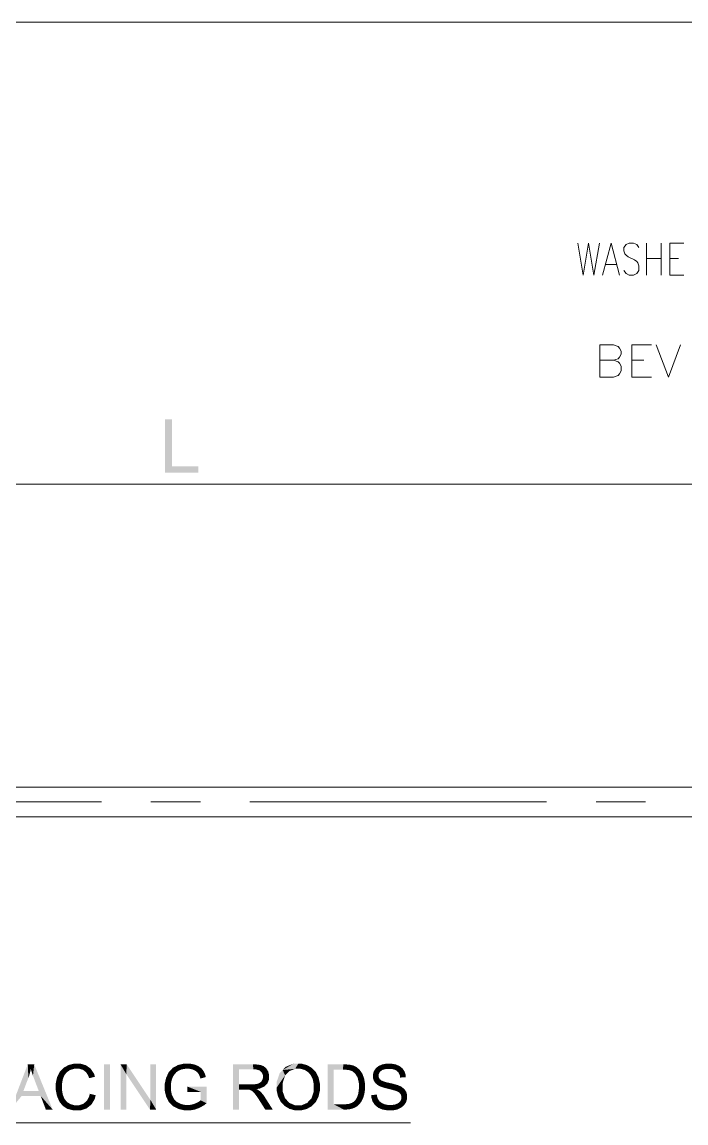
# Model space of a CAD drawing. Header units: millimetres. Extents: x 2 to 579, y 1 to 405.
# Drawn here: x 227.7 to 261.2, y 152.5 to 208.2 of the extents above; entities that cross this region are included whole.
import ezdxf

# ---------------------------------------------------------------- set-up
doc = ezdxf.new("R2010")
doc.units = ezdxf.units.MM
doc.linetypes.add('XKITLINE00', pattern=[0])
doc.layers.add('GraphicObject', color=6, linetype='Continuous', lineweight=0)
doc.layers.add('LinkedObject', color=7, linetype='Continuous', lineweight=0)

# ---------------------------------------------------------------- blocks, each defined once
blk = doc.blocks.new('*A3')
at = {"layer": 'GraphicObject', "color": 3, "linetype": 'XKITLINE00', "lineweight": 0}
blk.add_line((302.571, 208.192), (168.011, 208.192), dxfattribs=at)
blk = doc.blocks.new('*A4')
at = {"layer": 'LinkedObject'}
for points in [[(235.264, 188.088), (234.907, 185.388), (234.907, 188.088)], [(235.264, 185.707), (234.907, 185.388), (235.264, 188.088)], [(234.907, 185.388), (235.264, 185.707), (236.592, 185.388)], [(236.592, 185.388), (235.264, 185.707), (236.592, 185.707)], [(227.973, 155.452), (228.004, 154.774), (227.095, 153.165)], [(228.004, 154.774), (227.973, 155.452), (228.043, 154.883)], [(228.043, 154.883), (227.973, 155.452), (228.104, 155.102)], [(228.104, 155.102), (227.973, 155.452), (228.127, 155.212)], [(228.299, 155.452), (228.127, 155.212), (227.973, 155.452)], [(228.127, 155.212), (228.299, 155.452), (228.154, 155.118)], [(228.154, 155.118), (228.299, 155.452), (228.235, 154.88)], [(228.235, 154.88), (228.299, 155.452), (228.289, 154.736)], [(228.289, 154.736), (228.299, 155.452), (228.528, 154.105)], [(228.528, 154.105), (228.299, 155.452), (228.623, 153.858)], [(228.623, 153.858), (228.299, 155.452), (229.232, 153.165)], [(230.038, 155.422), (230.328, 155.232), (229.913, 155.353)], [(230.315, 155.491), (230.328, 155.232), (230.038, 155.422)], [(230.467, 155.491), (230.328, 155.232), (230.315, 155.491)], [(230.328, 155.232), (230.467, 155.491), (230.46, 155.232)], [(230.467, 155.491), (230.575, 155.232), (230.46, 155.232)], [(230.926, 155.403), (230.467, 155.491), (230.638, 155.491)], [(231.043, 155.316), (230.467, 155.491), (230.926, 155.403)], [(230.765, 155.175), (230.467, 155.491), (231.043, 155.316)], [(230.575, 155.232), (230.467, 155.491), (230.765, 155.175)], [(232.133, 155.452), (231.831, 153.165), (231.831, 155.452)], [(232.133, 153.165), (231.831, 153.165), (232.133, 155.452)], [(232.663, 155.452), (232.954, 154.96), (232.663, 153.165)], [(232.954, 154.96), (232.663, 155.452), (232.974, 155.452)], [(232.954, 154.96), (232.974, 155.452), (234.152, 153.165)], [(234.152, 153.165), (232.974, 155.452), (234.173, 153.657)], [(234.463, 155.452), (234.173, 153.657), (234.173, 155.452)], [(234.463, 153.165), (234.173, 153.657), (234.463, 155.452)], [(235.869, 155.491), (235.437, 155.35), (235.568, 155.421)], [(235.937, 155.232), (235.437, 155.35), (235.869, 155.491)], [(236.041, 155.232), (235.869, 155.491), (236.04, 155.491)], [(235.937, 155.232), (235.869, 155.491), (236.041, 155.232)], [(236.04, 155.491), (236.128, 155.232), (236.041, 155.232)], [(236.164, 155.491), (236.128, 155.232), (236.04, 155.491)], [(236.128, 155.232), (236.164, 155.491), (236.285, 155.202)], [(236.489, 155.41), (236.164, 155.491), (236.389, 155.451)], [(236.285, 155.202), (236.164, 155.491), (236.489, 155.41)], [(238.65, 154.443), (238.349, 153.165), (238.349, 155.452)], [(238.349, 155.452), (238.65, 155.2), (238.65, 154.443)], [(239.373, 155.2), (238.349, 155.452), (239.361, 155.452)], [(238.65, 155.2), (238.349, 155.452), (239.373, 155.2)], [(239.361, 155.452), (239.5, 155.2), (239.373, 155.2)], [(239.745, 155.421), (239.361, 155.452), (239.513, 155.452)], [(239.825, 155.39), (239.361, 155.452), (239.745, 155.421)], [(239.686, 155.148), (239.361, 155.452), (239.825, 155.39)], [(239.5, 155.2), (239.361, 155.452), (239.686, 155.148)], [(241.408, 155.491), (240.861, 155.169), (241.014, 155.33)], [(241.65, 155.491), (240.861, 155.169), (241.408, 155.491)], [(241.491, 155.23), (240.861, 155.169), (241.65, 155.491)], [(241.491, 155.23), (241.65, 155.491), (241.652, 155.23)], [(241.65, 155.491), (241.765, 155.23), (241.652, 155.23)], [(242.094, 155.415), (241.65, 155.491), (241.808, 155.491)], [(242.221, 155.34), (241.65, 155.491), (242.094, 155.415)], [(241.969, 155.173), (241.65, 155.491), (242.221, 155.34)], [(241.765, 155.23), (241.65, 155.491), (241.969, 155.173)], [(243.133, 155.452), (243.435, 155.182), (243.133, 153.165)], [(243.915, 155.182), (243.133, 155.452), (243.92, 155.452)], [(243.435, 155.182), (243.133, 155.452), (243.915, 155.182)], [(243.92, 155.452), (244.05, 155.182), (243.915, 155.182)], [(244.053, 155.452), (244.05, 155.182), (243.92, 155.452)], [(244.053, 155.452), (244.246, 155.159), (244.05, 155.182)], [(244.257, 155.436), (244.246, 155.159), (244.053, 155.452)], [(244.327, 155.419), (244.246, 155.159), (244.257, 155.436)], [(244.327, 155.419), (244.307, 155.135), (244.246, 155.159)], [(244.307, 155.135), (244.327, 155.419), (244.391, 155.103)], [(244.592, 155.315), (244.327, 155.419), (244.425, 155.397)], [(244.662, 155.255), (244.327, 155.419), (244.592, 155.315)], [(244.534, 154.973), (244.327, 155.419), (244.662, 155.255)], [(244.391, 155.103), (244.327, 155.419), (244.534, 154.973)], [(245.901, 155.173), (245.713, 155.374), (245.807, 155.413)], [(245.901, 155.452), (246.101, 155.223), (245.807, 155.413)], [(245.807, 155.413), (246.101, 155.223), (245.901, 155.173)], [(246.111, 155.491), (246.101, 155.223), (245.901, 155.452)], [(246.226, 155.491), (246.101, 155.223), (246.111, 155.491)], [(246.101, 155.223), (246.226, 155.491), (246.238, 155.223)], [(246.226, 155.491), (246.369, 155.223), (246.238, 155.223)], [(246.577, 155.45), (246.226, 155.491), (246.353, 155.491)], [(246.674, 155.409), (246.226, 155.491), (246.577, 155.45)], [(246.569, 155.168), (246.226, 155.491), (246.674, 155.409)], [(246.369, 155.223), (246.226, 155.491), (246.569, 155.168)], [(229.771, 154.767), (229.456, 154.816), (229.525, 154.949)], [(229.593, 155.082), (229.931, 155.043), (229.525, 154.949)], [(229.525, 154.949), (229.931, 155.043), (229.807, 154.873)], [(229.771, 154.767), (229.525, 154.949), (229.807, 154.873)], [(229.787, 155.284), (229.931, 155.043), (229.593, 155.082)], [(229.913, 155.353), (229.931, 155.043), (229.787, 155.284)], [(229.913, 155.353), (230.328, 155.232), (230.108, 155.169)], [(229.931, 155.043), (229.913, 155.353), (230.02, 155.106)], [(230.02, 155.106), (229.913, 155.353), (230.108, 155.169)], [(230.765, 155.175), (231.043, 155.316), (230.841, 155.118)], [(231.043, 155.316), (230.916, 155.061), (230.841, 155.118)], [(230.916, 155.061), (231.043, 155.316), (231.032, 154.88)], [(231.032, 154.88), (231.043, 155.316), (231.369, 154.825)], [(231.032, 154.88), (231.369, 154.825), (231.071, 154.755)], [(231.323, 154.983), (231.043, 155.316), (231.16, 155.229)], [(231.369, 154.825), (231.043, 155.316), (231.323, 154.983)], [(232.663, 153.165), (232.954, 154.96), (232.954, 153.165)], [(235.035, 154.921), (234.895, 154.464), (234.965, 154.776)], [(235.25, 154.67), (234.895, 154.464), (235.035, 154.921)], [(235.437, 155.35), (235.035, 154.921), (235.306, 155.28)], [(235.606, 155.138), (235.035, 154.921), (235.437, 155.35)], [(235.306, 155.28), (235.035, 154.921), (235.105, 155.065)], [(235.484, 155.054), (235.035, 154.921), (235.606, 155.138)], [(235.438, 155.003), (235.035, 154.921), (235.484, 155.054)], [(235.392, 154.951), (235.035, 154.921), (235.438, 155.003)], [(235.319, 154.838), (235.035, 154.921), (235.392, 154.951)], [(235.035, 154.921), (235.319, 154.838), (235.294, 154.777)], [(235.25, 154.67), (235.035, 154.921), (235.294, 154.777)], [(235.437, 155.35), (235.682, 155.169), (235.606, 155.138)], [(235.682, 155.169), (235.437, 155.35), (235.758, 155.201)], [(235.758, 155.201), (235.437, 155.35), (235.937, 155.232)], [(236.285, 155.202), (236.489, 155.41), (236.356, 155.172)], [(236.489, 155.41), (236.427, 155.142), (236.356, 155.172)], [(236.427, 155.142), (236.489, 155.41), (236.536, 155.062)], [(236.746, 155.258), (236.489, 155.41), (236.589, 155.37)], [(236.803, 155.187), (236.489, 155.41), (236.746, 155.258)], [(236.536, 155.062), (236.489, 155.41), (236.803, 155.187)], [(236.536, 155.062), (236.803, 155.187), (236.575, 155.012)], [(236.803, 155.187), (236.613, 154.962), (236.575, 155.012)], [(236.613, 154.962), (236.803, 155.187), (236.677, 154.825)], [(236.677, 154.825), (236.803, 155.187), (236.947, 154.928)], [(236.677, 154.825), (236.947, 154.928), (236.702, 154.737)], [(236.702, 154.737), (236.947, 154.928), (236.976, 154.812)], [(236.947, 154.928), (236.803, 155.187), (236.86, 155.115)], [(239.825, 155.39), (239.745, 155.096), (239.686, 155.148)], [(239.904, 155.359), (239.745, 155.096), (239.825, 155.39)], [(239.745, 155.096), (239.904, 155.359), (239.804, 155.044)], [(239.804, 155.044), (239.904, 155.359), (240.079, 155.173)], [(240.079, 155.173), (239.862, 154.91), (239.804, 155.044)], [(240.126, 155.095), (239.862, 154.91), (240.079, 155.173)], [(240.174, 154.922), (239.862, 154.91), (240.126, 155.095)], [(240.174, 154.828), (239.862, 154.91), (240.174, 154.922)], [(239.862, 154.91), (240.174, 154.828), (239.862, 154.829)], [(240.079, 155.173), (239.904, 155.359), (240.031, 155.251)], [(240.861, 155.169), (240.555, 154.278), (240.708, 155.008)], [(240.982, 154.899), (240.555, 154.278), (240.861, 155.169)], [(240.708, 155.008), (240.555, 154.278), (240.555, 154.563)], [(240.866, 154.531), (240.555, 154.278), (240.982, 154.899)], [(241.214, 155.12), (240.861, 155.169), (241.491, 155.23)], [(240.861, 155.169), (241.214, 155.12), (241.098, 155.01)], [(240.982, 154.899), (240.861, 155.169), (241.098, 155.01)], [(241.969, 155.173), (242.221, 155.34), (242.06, 155.116)], [(242.221, 155.34), (242.151, 155.058), (242.06, 155.116)], [(242.151, 155.058), (242.221, 155.34), (242.289, 154.897)], [(242.542, 155.053), (242.221, 155.34), (242.348, 155.264)], [(242.608, 154.918), (242.221, 155.34), (242.542, 155.053)], [(242.289, 154.897), (242.221, 155.34), (242.608, 154.918)], [(242.289, 154.897), (242.608, 154.918), (242.336, 154.793)], [(242.608, 154.918), (242.384, 154.689), (242.336, 154.793)], [(242.384, 154.689), (242.608, 154.918), (242.431, 154.445)], [(242.431, 154.445), (242.608, 154.918), (242.742, 154.476)], [(242.742, 154.476), (242.608, 154.918), (242.675, 154.783)], [(243.133, 153.165), (243.435, 155.182), (243.435, 153.435)], [(244.662, 155.255), (244.593, 154.877), (244.534, 154.973)], [(244.752, 155.179), (244.593, 154.877), (244.662, 155.255)], [(244.887, 154.984), (244.593, 154.877), (244.752, 155.179)], [(244.593, 154.877), (244.887, 154.984), (244.652, 154.781)], [(244.652, 154.781), (244.887, 154.984), (244.932, 154.865)], [(244.932, 154.865), (244.711, 154.505), (244.652, 154.781)], [(244.977, 154.746), (244.711, 154.505), (244.932, 154.865)], [(245.52, 155.184), (245.422, 154.86), (245.471, 155.109)], [(245.775, 155.072), (245.422, 154.86), (245.52, 155.184)], [(245.471, 155.109), (245.422, 154.86), (245.422, 154.947)], [(245.712, 154.951), (245.422, 154.86), (245.775, 155.072)], [(245.422, 154.86), (245.712, 154.951), (245.712, 154.88)], [(245.712, 154.818), (245.422, 154.86), (245.712, 154.88)], [(245.422, 154.86), (245.712, 154.818), (245.422, 154.781)], [(245.569, 155.259), (245.838, 155.123), (245.52, 155.184)], [(245.52, 155.184), (245.838, 155.123), (245.775, 155.072)], [(245.713, 155.374), (245.838, 155.123), (245.569, 155.259)], [(245.838, 155.123), (245.713, 155.374), (245.901, 155.173)], [(246.674, 155.409), (246.636, 155.112), (246.569, 155.168)], [(246.771, 155.368), (246.636, 155.112), (246.674, 155.409)], [(246.636, 155.112), (246.771, 155.368), (246.703, 155.057)], [(246.703, 155.057), (246.771, 155.368), (246.972, 155.168)], [(246.972, 155.168), (246.783, 154.893), (246.703, 155.057)], [(246.972, 155.168), (246.771, 155.368), (246.92, 155.247)], [(247.025, 155.088), (246.783, 154.893), (246.972, 155.168)], [(247.081, 154.908), (246.783, 154.893), (247.025, 155.088)], [(247.085, 154.807), (246.783, 154.893), (247.081, 154.908)], [(246.783, 154.893), (247.085, 154.807), (246.794, 154.784)], [(227.095, 153.165), (228.004, 154.774), (227.751, 154.105)], [(229.735, 154.66), (229.388, 154.504), (229.456, 154.816)], [(229.699, 154.44), (229.388, 154.504), (229.735, 154.66)], [(229.388, 154.504), (229.699, 154.44), (229.388, 154.326)], [(229.388, 154.326), (229.699, 154.44), (229.699, 154.327)], [(229.699, 154.327), (229.388, 154.162), (229.388, 154.326)], [(229.699, 154.181), (229.388, 154.162), (229.699, 154.327)], [(229.735, 154.66), (229.456, 154.816), (229.771, 154.767)], [(235.206, 154.44), (234.895, 154.464), (235.25, 154.67)], [(234.895, 154.464), (235.206, 154.44), (234.895, 154.298)], [(234.895, 154.298), (235.206, 154.44), (235.206, 154.316)], [(235.206, 154.163), (234.895, 154.298), (235.206, 154.316)], [(236.041, 154.331), (236.713, 154.061), (236.041, 154.061)], [(237.011, 154.331), (236.713, 154.061), (236.041, 154.331)], [(236.713, 153.635), (237.011, 154.331), (237.011, 153.483)], [(236.713, 154.061), (237.011, 154.331), (236.713, 153.635)], [(238.65, 154.443), (238.65, 154.18), (238.349, 153.165)], [(239.001, 154.18), (238.65, 154.443), (239.3, 154.443)], [(238.65, 154.18), (238.65, 154.443), (239.001, 154.18)], [(239.001, 154.18), (239.3, 154.443), (239.059, 154.18)], [(239.059, 154.18), (239.3, 154.443), (239.143, 154.175)], [(239.143, 154.175), (239.3, 154.443), (239.169, 154.169)], [(239.169, 154.169), (239.3, 154.443), (239.204, 154.161)], [(239.204, 154.161), (239.3, 154.443), (239.273, 154.131)], [(239.273, 154.131), (239.3, 154.443), (239.403, 154.443)], [(239.273, 154.131), (239.403, 154.443), (239.307, 154.109)], [(239.403, 154.443), (239.53, 154.206), (239.307, 154.109)], [(239.565, 154.465), (239.53, 154.206), (239.403, 154.443)], [(239.53, 154.206), (239.565, 154.465), (239.695, 154.228)], [(239.624, 154.486), (240.016, 154.418), (239.565, 154.465)], [(239.938, 154.334), (239.565, 154.465), (240.016, 154.418)], [(239.695, 154.228), (239.565, 154.465), (239.938, 154.334)], [(239.682, 154.508), (240.016, 154.418), (239.624, 154.486)], [(240.016, 154.418), (239.682, 154.508), (239.771, 154.576)], [(239.802, 154.624), (240.016, 154.418), (239.771, 154.576)], [(239.832, 154.671), (240.016, 154.418), (239.802, 154.624)], [(239.832, 154.671), (240.174, 154.828), (240.016, 154.418)], [(239.862, 154.773), (240.174, 154.828), (239.832, 154.671)], [(240.174, 154.828), (239.862, 154.773), (239.862, 154.829)], [(240.016, 154.418), (240.174, 154.828), (240.095, 154.501)], [(240.095, 154.501), (240.174, 154.828), (240.174, 154.706)], [(240.555, 154.278), (240.866, 154.531), (240.866, 154.273)], [(242.32, 153.745), (242.742, 154.305), (242.601, 153.683)], [(242.431, 154.085), (242.742, 154.305), (242.32, 153.745)], [(242.431, 154.306), (242.742, 154.476), (242.742, 154.305)], [(242.431, 154.445), (242.742, 154.476), (242.431, 154.306)], [(242.742, 154.305), (242.431, 154.085), (242.431, 154.306)], [(242.601, 153.683), (242.742, 154.305), (242.672, 153.82)], [(242.672, 153.82), (242.742, 154.305), (242.742, 154.131)], [(245.022, 154.474), (244.711, 154.505), (244.977, 154.746)], [(245.022, 154.321), (244.711, 154.505), (245.022, 154.474)], [(244.711, 154.505), (245.022, 154.321), (244.711, 154.326)], [(245.022, 154.321), (244.711, 154.196), (244.711, 154.326)], [(245.022, 154.191), (244.711, 154.196), (245.022, 154.321)], [(245.422, 154.781), (245.712, 154.818), (245.462, 154.639)], [(245.462, 154.639), (245.712, 154.818), (245.502, 154.575)], [(245.502, 154.575), (245.712, 154.818), (245.757, 154.717)], [(245.757, 154.717), (245.664, 154.405), (245.502, 154.575)], [(245.502, 154.575), (245.664, 154.405), (245.542, 154.511)], [(245.801, 154.677), (245.664, 154.405), (245.757, 154.717)], [(245.664, 154.405), (245.801, 154.677), (245.746, 154.362)], [(245.746, 154.362), (245.801, 154.677), (245.845, 154.637)], [(245.746, 154.362), (245.845, 154.637), (245.808, 154.328)], [(245.808, 154.328), (245.845, 154.637), (246.029, 154.257)], [(246.029, 154.257), (245.845, 154.637), (246.073, 154.556)], [(246.029, 154.257), (246.073, 154.556), (246.186, 154.219)], [(246.186, 154.219), (246.073, 154.556), (246.257, 154.514)], [(246.186, 154.219), (246.257, 154.514), (246.344, 154.181)], [(246.344, 154.181), (246.257, 154.514), (246.442, 154.472)], [(246.344, 154.181), (246.442, 154.472), (246.547, 154.125)], [(246.547, 154.125), (246.442, 154.472), (246.593, 154.108)], [(246.593, 154.108), (246.442, 154.472), (246.665, 154.08)], [(246.695, 154.399), (246.665, 154.08), (246.442, 154.472)], [(246.763, 154.368), (246.665, 154.08), (246.695, 154.399)], [(246.665, 154.08), (246.763, 154.368), (246.768, 154.013)], [(246.768, 154.013), (246.763, 154.368), (246.863, 154.322)], [(246.768, 154.013), (246.863, 154.322), (246.8, 153.973)], [(246.8, 153.973), (246.863, 154.322), (246.831, 153.933)], [(246.863, 154.322), (247.058, 154.135), (246.831, 153.933)], [(247.058, 154.135), (246.863, 154.322), (247.011, 154.206)], [(227.666, 153.858), (227.095, 153.165), (227.751, 154.105)], [(227.751, 154.105), (228.623, 153.858), (227.666, 153.858)], [(228.528, 154.105), (228.623, 153.858), (227.751, 154.105)], [(228.623, 153.858), (229.232, 153.165), (228.887, 153.165)], [(229.699, 154.181), (229.509, 153.713), (229.388, 154.162)], [(229.388, 154.162), (229.509, 153.713), (229.449, 153.855)], [(229.742, 153.926), (229.509, 153.713), (229.699, 154.181)], [(229.509, 153.713), (229.742, 153.926), (229.784, 153.818)], [(229.827, 153.709), (229.509, 153.713), (229.784, 153.818)], [(230.955, 153.605), (231.408, 153.89), (231.066, 153.322)], [(231.075, 153.822), (231.408, 153.89), (230.955, 153.605)], [(231.066, 153.322), (231.408, 153.89), (231.189, 153.42)], [(231.408, 153.89), (231.075, 153.822), (231.106, 153.967)], [(231.189, 153.42), (231.408, 153.89), (231.36, 153.704)], [(234.895, 154.298), (235.036, 153.688), (234.895, 154.129)], [(235.206, 154.163), (235.036, 153.688), (234.895, 154.298)], [(234.895, 154.129), (235.036, 153.688), (234.965, 153.824)], [(235.259, 153.907), (235.036, 153.688), (235.206, 154.163)], [(235.036, 153.688), (235.259, 153.907), (235.312, 153.804)], [(235.364, 153.701), (235.036, 153.688), (235.312, 153.804)], [(238.349, 153.165), (238.65, 154.18), (238.65, 153.165)], [(239.307, 154.109), (239.53, 154.206), (239.341, 154.087)], [(239.53, 154.206), (239.417, 154.011), (239.341, 154.087)], [(239.59, 154.177), (239.417, 154.011), (239.53, 154.206)], [(239.417, 154.011), (239.59, 154.177), (239.46, 153.956)], [(239.46, 153.956), (239.59, 154.177), (239.503, 153.901)], [(239.503, 153.901), (239.59, 154.177), (239.713, 154.092)], [(239.713, 154.092), (239.612, 153.744), (239.503, 153.901)], [(239.713, 154.092), (239.59, 154.177), (239.681, 154.12)], [(239.779, 154.031), (239.612, 153.744), (239.713, 154.092)], [(239.904, 153.879), (239.612, 153.744), (239.779, 154.031)], [(239.612, 153.744), (239.904, 153.879), (239.678, 153.641)], [(239.678, 153.641), (239.904, 153.879), (239.963, 153.787)], [(239.678, 153.641), (239.963, 153.787), (239.98, 153.165)], [(239.98, 153.165), (239.963, 153.787), (240.358, 153.165)], [(240.555, 154.278), (240.866, 154.066), (240.555, 154.128)], [(240.866, 154.066), (240.555, 154.278), (240.866, 154.273)], [(240.555, 154.128), (240.866, 154.066), (240.621, 153.842)], [(240.621, 153.842), (240.866, 154.066), (240.686, 153.708)], [(240.686, 153.708), (240.866, 154.066), (240.978, 153.741)], [(242.601, 153.683), (242.21, 153.625), (242.32, 153.745)], [(244.621, 153.794), (244.805, 153.526), (244.537, 153.649)], [(244.961, 153.859), (244.621, 153.794), (244.681, 153.976)], [(244.931, 153.759), (244.621, 153.794), (244.961, 153.859)], [(244.853, 153.592), (244.621, 153.794), (244.931, 153.759)], [(244.805, 153.526), (244.621, 153.794), (244.853, 153.592)], [(244.711, 154.196), (245.022, 154.191), (244.681, 153.976)], [(244.681, 153.976), (245.022, 154.191), (244.961, 153.859)], [(244.961, 153.859), (245.022, 154.191), (244.991, 153.96)], [(245.633, 153.838), (245.337, 153.899), (245.623, 153.924)], [(245.337, 153.899), (245.463, 153.488), (245.341, 153.785)], [(245.633, 153.838), (245.463, 153.488), (245.337, 153.899)], [(245.341, 153.785), (245.463, 153.488), (245.403, 153.579)], [(245.68, 153.697), (245.463, 153.488), (245.633, 153.838)], [(246.831, 153.933), (247.058, 154.135), (246.863, 153.839)], [(246.831, 153.634), (247.153, 153.81), (247.101, 153.547)], [(246.863, 153.732), (247.153, 153.81), (246.831, 153.634)], [(246.863, 153.839), (247.058, 154.135), (247.106, 154.065)], [(246.863, 153.839), (247.106, 154.065), (246.863, 153.785)], [(246.863, 153.785), (247.106, 154.065), (246.863, 153.732)], [(247.106, 154.065), (247.153, 153.81), (246.863, 153.732)], [(247.101, 153.547), (247.153, 153.81), (247.153, 153.719)], [(247.153, 153.81), (247.106, 154.065), (247.153, 153.902)], [(229.509, 153.713), (229.861, 153.277), (229.569, 153.57)], [(229.827, 153.709), (229.861, 153.277), (229.509, 153.713)], [(229.569, 153.57), (229.861, 153.277), (229.745, 153.352)], [(229.959, 153.546), (229.861, 153.277), (229.827, 153.709)], [(229.861, 153.277), (229.959, 153.546), (230.049, 153.492)], [(230.138, 153.438), (229.861, 153.277), (230.049, 153.492)], [(230.138, 153.438), (230.462, 153.126), (229.861, 153.277)], [(229.861, 153.277), (230.462, 153.126), (229.977, 153.201)], [(229.977, 153.201), (230.462, 153.126), (230.277, 153.126)], [(230.332, 153.385), (230.462, 153.126), (230.138, 153.438)], [(230.462, 153.126), (230.332, 153.385), (230.437, 153.385)], [(230.564, 153.385), (230.462, 153.126), (230.437, 153.385)], [(230.564, 153.385), (231.066, 153.322), (230.462, 153.126)], [(230.462, 153.126), (231.066, 153.322), (230.64, 153.126)], [(230.779, 153.458), (231.066, 153.322), (230.564, 153.385)], [(230.64, 153.126), (231.066, 153.322), (230.942, 153.224)], [(231.066, 153.322), (230.779, 153.458), (230.867, 153.531)], [(230.955, 153.605), (231.066, 153.322), (230.867, 153.531)], [(234.173, 153.657), (234.463, 153.165), (234.152, 153.165)], [(235.364, 153.701), (235.451, 153.27), (235.036, 153.688)], [(235.036, 153.688), (235.451, 153.27), (235.106, 153.551)], [(235.106, 153.551), (235.451, 153.27), (235.314, 153.343)], [(235.518, 153.548), (235.451, 153.27), (235.364, 153.701)], [(235.451, 153.27), (235.518, 153.548), (235.618, 153.498)], [(235.719, 153.448), (235.451, 153.27), (235.618, 153.498)], [(235.719, 153.448), (236.064, 153.126), (235.451, 153.27)], [(235.451, 153.27), (236.064, 153.126), (235.589, 153.198)], [(235.589, 153.198), (236.064, 153.126), (235.895, 153.126)], [(235.933, 153.398), (236.064, 153.126), (235.719, 153.448)], [(236.064, 153.126), (235.933, 153.398), (236.046, 153.398)], [(236.046, 153.398), (236.189, 153.126), (236.064, 153.126)], [(236.144, 153.398), (236.189, 153.126), (236.046, 153.398)], [(236.336, 153.436), (236.432, 153.171), (236.144, 153.398)], [(236.144, 153.398), (236.432, 153.171), (236.189, 153.126)], [(236.55, 153.216), (236.336, 153.436), (236.429, 153.474)], [(236.432, 153.171), (236.336, 153.436), (236.55, 153.216)], [(236.523, 153.512), (236.669, 153.261), (236.429, 153.474)], [(236.429, 153.474), (236.669, 153.261), (236.55, 153.216)], [(236.665, 153.593), (237.011, 153.483), (236.523, 153.512)], [(236.523, 153.512), (237.011, 153.483), (236.669, 153.261)], [(236.713, 153.635), (237.011, 153.483), (236.665, 153.593)], [(236.669, 153.261), (237.011, 153.483), (236.899, 153.394)], [(240.978, 153.741), (240.945, 153.36), (240.686, 153.708)], [(240.686, 153.708), (240.945, 153.36), (240.752, 153.573)], [(241.089, 153.622), (240.945, 153.36), (240.978, 153.741)], [(240.945, 153.36), (241.089, 153.622), (241.072, 153.282)], [(241.072, 153.282), (241.089, 153.622), (241.2, 153.503)], [(241.2, 153.503), (241.649, 153.126), (241.072, 153.282)], [(241.072, 153.282), (241.649, 153.126), (241.199, 153.204)], [(241.199, 153.204), (241.649, 153.126), (241.487, 153.126)], [(241.479, 153.385), (241.649, 153.126), (241.2, 153.503)], [(241.649, 153.126), (241.479, 153.385), (241.647, 153.385)], [(241.818, 153.385), (241.649, 153.126), (241.647, 153.385)], [(241.649, 153.126), (241.818, 153.385), (241.798, 153.126)], [(241.798, 153.126), (241.818, 153.385), (242.075, 153.197)], [(242.204, 153.267), (241.818, 153.385), (242.099, 153.505)], [(242.075, 153.197), (241.818, 153.385), (242.204, 153.267)], [(242.21, 153.625), (242.332, 153.338), (242.099, 153.505)], [(242.099, 153.505), (242.332, 153.338), (242.204, 153.267)], [(242.531, 153.545), (242.21, 153.625), (242.601, 153.683)], [(242.332, 153.338), (242.21, 153.625), (242.531, 153.545)], [(243.435, 153.435), (243.957, 153.165), (243.133, 153.165)], [(243.923, 153.435), (243.957, 153.165), (243.435, 153.435)], [(243.923, 153.435), (244.061, 153.165), (243.957, 153.165)], [(244.036, 153.435), (244.061, 153.165), (243.923, 153.435)], [(244.324, 153.204), (244.036, 153.435), (244.214, 153.456)], [(244.244, 153.184), (244.036, 153.435), (244.324, 153.204)], [(244.061, 153.165), (244.036, 153.435), (244.244, 153.184)], [(244.278, 153.477), (244.324, 153.204), (244.214, 153.456)], [(244.342, 153.498), (244.324, 153.204), (244.278, 153.477)], [(244.324, 153.204), (244.342, 153.498), (244.404, 153.223)], [(244.597, 153.319), (244.342, 153.498), (244.445, 153.557)], [(244.541, 153.281), (244.342, 153.498), (244.597, 153.319)], [(244.404, 153.223), (244.342, 153.498), (244.541, 153.281)], [(244.483, 153.596), (244.654, 153.356), (244.445, 153.557)], [(244.445, 153.557), (244.654, 153.356), (244.597, 153.319)], [(244.805, 153.526), (244.483, 153.596), (244.537, 153.649)], [(244.758, 153.46), (244.483, 153.596), (244.805, 153.526)], [(244.654, 153.356), (244.483, 153.596), (244.758, 153.46)], [(245.463, 153.488), (245.68, 153.697), (245.522, 153.398)], [(245.522, 153.398), (245.68, 153.697), (245.686, 153.262)], [(245.717, 153.642), (245.686, 153.262), (245.68, 153.697)], [(245.754, 153.587), (245.686, 153.262), (245.717, 153.642)], [(245.754, 153.587), (245.791, 153.216), (245.686, 153.262)], [(245.869, 153.498), (245.791, 153.216), (245.754, 153.587)], [(245.791, 153.216), (245.869, 153.498), (245.896, 153.171)], [(245.947, 153.464), (245.896, 153.171), (245.869, 153.498)], [(246.025, 153.43), (245.896, 153.171), (245.947, 153.464)], [(246.025, 153.43), (246.155, 153.126), (245.896, 153.171)], [(246.2, 153.396), (246.155, 153.126), (246.025, 153.43)], [(246.2, 153.396), (246.31, 153.126), (246.155, 153.126)], [(246.297, 153.396), (246.31, 153.126), (246.2, 153.396)], [(246.297, 153.396), (246.432, 153.126), (246.31, 153.126)], [(246.383, 153.396), (246.432, 153.126), (246.297, 153.396)], [(246.535, 153.422), (246.749, 153.216), (246.383, 153.396)], [(246.383, 153.396), (246.749, 153.216), (246.432, 153.126)], [(246.432, 153.126), (246.749, 153.216), (246.652, 153.171)], [(246.602, 153.448), (246.997, 153.386), (246.535, 153.422)], [(246.847, 153.261), (246.535, 153.422), (246.997, 153.386)], [(246.749, 153.216), (246.535, 153.422), (246.847, 153.261)], [(246.668, 153.473), (246.997, 153.386), (246.602, 153.448)], [(246.766, 153.544), (247.049, 153.467), (246.668, 153.473)], [(246.668, 153.473), (247.049, 153.467), (246.997, 153.386)], [(246.798, 153.589), (247.101, 153.547), (246.766, 153.544)], [(247.049, 153.467), (246.766, 153.544), (247.101, 153.547)], [(246.831, 153.634), (247.101, 153.547), (246.798, 153.589)]]:
    blk.add_hatch(color=7, dxfattribs=at).paths.add_polyline_path(points, flags=17)
at = {"layer": 'LinkedObject', "color": 2, "linetype": 'XKITLINE00', "lineweight": 0}
for p, q in [((255.789, 197.007), (256.059, 195.387)), ((256.059, 195.387), (256.329, 197.007)), ((256.329, 197.007), (256.599, 195.387)), ((256.599, 195.387), (256.869, 197.007)), ((257.031, 195.387), (257.463, 197.007)), ((257.463, 197.007), (257.895, 195.387)), ((258.111, 196.775), (258.219, 196.929)), ((258.111, 196.621), (258.111, 196.775)), ((258.219, 196.929), (258.381, 197.007)), ((258.381, 197.007), (258.597, 197.007)), ((258.597, 197.007), (258.759, 196.929)), ((258.759, 196.929), (258.867, 196.775)), ((259.245, 197.007), (259.245, 195.387)), ((260.001, 197.007), (260.001, 195.387)), ((260.433, 195.387), (260.433, 197.007)), ((260.433, 197.007), (261.135, 197.007)), ((258.165, 196.467), (258.111, 196.621)), ((258.219, 196.389), (258.165, 196.467)), ((258.327, 196.312), (258.219, 196.389)), ((258.651, 196.158), (258.327, 196.312)), ((258.759, 196.081), (258.651, 196.158)), ((258.813, 196.004), (258.759, 196.081)), ((259.245, 196.235), (260.001, 196.235)), ((260.433, 196.235), (260.865, 196.235)), ((257.193, 195.927), (257.733, 195.927)), ((258.111, 195.618), (258.219, 195.464)), ((258.759, 195.464), (258.867, 195.618)), ((258.867, 195.849), (258.813, 196.004)), ((258.867, 195.618), (258.867, 195.849)), ((258.219, 195.464), (258.381, 195.387)), ((258.381, 195.387), (258.597, 195.387)), ((258.597, 195.387), (258.759, 195.464)), ((261.135, 195.387), (260.433, 195.387)), ((256.887, 190.231), (256.887, 191.851)), ((256.887, 191.851), (257.582, 191.851)), ((257.582, 191.851), (257.813, 191.774)), ((257.813, 191.774), (257.89, 191.697)), ((257.89, 191.697), (257.967, 191.543)), ((258.507, 190.231), (258.507, 191.851)), ((258.507, 191.851), (259.51, 191.851)), ((259.742, 191.851), (260.359, 190.231)), ((260.359, 190.231), (260.976, 191.851)), ((257.582, 191.08), (256.887, 191.08)), ((256.887, 191.08), (257.582, 191.08)), ((257.813, 191.157), (257.582, 191.08)), ((257.582, 191.08), (257.813, 191.003)), ((257.89, 191.234), (257.813, 191.157)), ((257.967, 191.388), (257.89, 191.234)), ((257.967, 191.543), (257.967, 191.388)), ((258.507, 191.08), (259.125, 191.08)), ((257.813, 191.003), (257.89, 190.926)), ((257.89, 190.926), (257.967, 190.771)), ((257.967, 190.54), (257.89, 190.386)), ((257.967, 190.771), (257.967, 190.54)), ((257.582, 190.231), (256.887, 190.231)), ((257.813, 190.308), (257.582, 190.231)), ((257.89, 190.386), (257.813, 190.308)), ((259.51, 190.231), (258.507, 190.231))]:
    blk.add_line(p, q, dxfattribs=at)
at = {"layer": 'LinkedObject', "color": 1, "linetype": 'XKITLINE00', "lineweight": 0}
blk.add_line((296.987, 184.803), (174.512, 184.803), dxfattribs=at)
at = {"layer": 'LinkedObject', "color": 7, "linetype": 'XKITLINE00', "lineweight": 0}
for p, q in [((191.792, 169.486), (279.707, 169.486)), ((279.707, 167.972), (190.712, 167.972)), ((227.099, 152.488), (229.228, 152.488)), ((229.228, 152.488), (231.533, 152.488)), ((231.533, 152.488), (232.421, 152.488)), ((232.421, 152.488), (234.726, 152.488)), ((234.726, 152.488), (237.21, 152.488)), ((237.21, 152.488), (238.097, 152.488)), ((238.097, 152.488), (240.402, 152.488)), ((240.402, 152.488), (242.886, 152.488)), ((242.886, 152.488), (245.191, 152.488)), ((245.191, 152.488), (247.32, 152.488))]:
    blk.add_line(p, q, dxfattribs=at)
at = {"layer": 'LinkedObject', "color": 6, "linetype": 'XKITLINE00', "lineweight": 0}
for p, q in [((216.701, 168.729), (231.701, 168.729)), ((234.201, 168.729), (236.701, 168.729)), ((239.201, 168.729), (254.201, 168.729)), ((256.701, 168.729), (259.201, 168.729))]:
    blk.add_line(p, q, dxfattribs=at)

msp = doc.modelspace()

# ---------------------------------------------------------------- block references
at = {"lineweight": 0}
for name in ['*A3', '*A4']:
    msp.add_blockref(name, (0, 0), dxfattribs=at)

doc.saveas('drawing.dxf')
